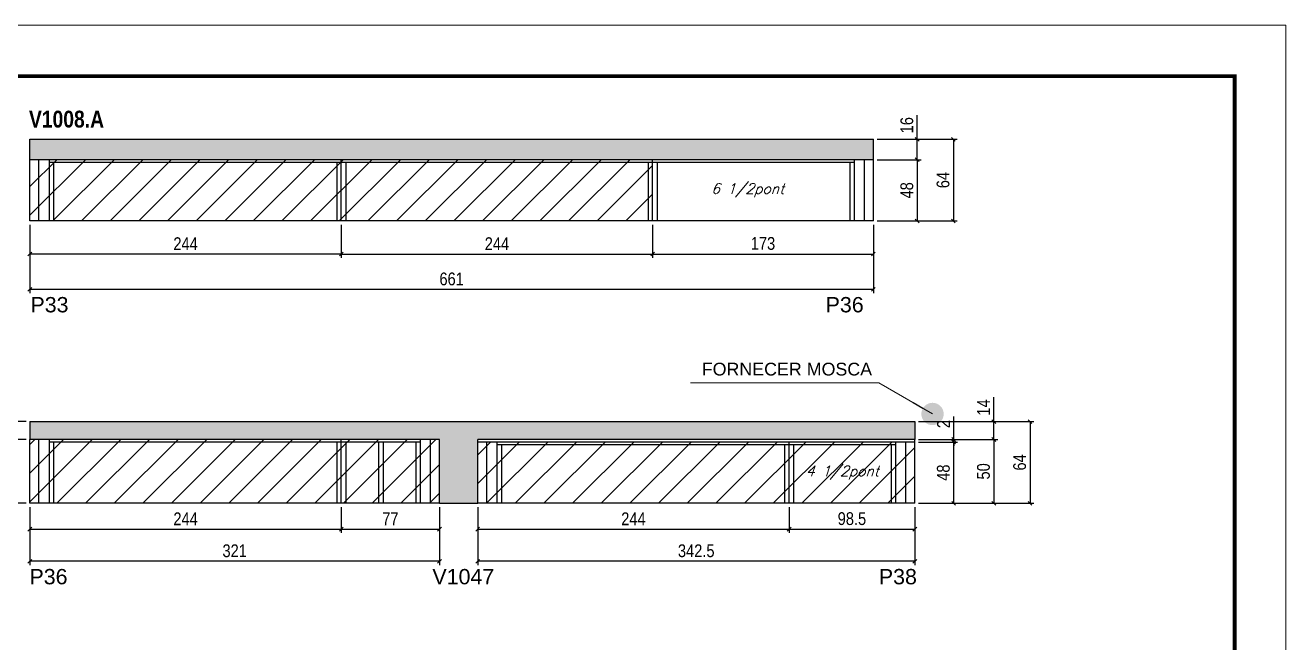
# Model space of a CAD drawing. Extents: x 3309 to 9563, y -2522 to 14608.
# Drawn here: x 3807 to 4794, y 11827 to 12311 of the extents above; entities that cross this region are included whole.
import ezdxf

# ---------------------------------------------------------------- set-up
doc = ezdxf.new("R2010")
doc.units = 0
doc.linetypes.add('DASHED', pattern=[0.75, 0.5, -0.25])
for name, color, linetype in [('5', 5, 'Continuous'), ('COTA', 241, 'Continuous'), ('NOMENCLATURA', 7, 'Continuous'), ('Painéis', 200, 'Continuous'), ('SARR_2.2x7', 40, 'Continuous'), ('SARR_3.5x7', 81, 'Continuous'), ('texto', 7, 'Continuous')]:
    doc.layers.add(name, color=color, linetype=linetype)
for name, color, linetype, lineweight in [('CARIMBO', 255, 'Continuous', 9), ('Folhas', 255, 'Continuous', 9), ('Hachura', 251, 'Continuous', 9), ('SARRAFO DE PRESSAO', 251, 'DASHED', 9)]:
    doc.layers.add(name, color=color, linetype=linetype, lineweight=lineweight)
doc.styles.add('ARIAL', font='arial.ttf')
doc.styles.add('COTA TECNICA', font='techl___.ttf', dxfattribs={"height": 10})
doc.styles.add('Romans', font='romans.shx')
doc.styles.get("Standard").update_dxf_attribs({"font": 'arial.ttf'})
doc.styles.add('TECNICA', font='techb___.ttf', dxfattribs={"height": 10})
doc.dimstyles.new('3x', dxfattribs={"dimtxt": 10, "dimasz": 5, "dimexe": 7, "dimexo": 5, "dimgap": 4, "dimtad": 1, "dimdec": 4, "dimlfac": 0.333333, "dimdsep": 46, "dimtxsty": 'Standard', "dimblk": 'DOT', "dimcen": 0.09, "dimclrd": 1, "dimclre": 1, "dimclrt": 2, "dimadec": 0, "dimazin": 2, "dimtfac": 1, "dimtdec": 4, "dimtmove": 0, "dimatfit": 3, "dimldrblk": 'DOT', "dimfxl": 1, "dimtolj": 1, "dimtzin": 0, "dimlwd": 9, "dimlwe": 9, "dimarcsym": 0})
doc.dimstyles.new('PAINEL', dxfattribs={"dimtxt": 10, "dimasz": 3, "dimexe": 3, "dimexo": 3, "dimgap": 3, "dimtad": 1, "dimdec": 1, "dimzin": 12, "dimdsep": 46, "dimtxsty": 'COTA TECNICA', "dimblk1": 'OBLIQUE', "dimblk2": 'OBLIQUE', "dimsah": 1, "dimcen": 0.9, "dimclrd": 4, "dimclre": 4, "dimclrt": 240, "dimadec": 1, "dimazin": 3, "dimtfac": 1, "dimtdec": 1, "dimtmove": 0, "dimatfit": 3, "dimfxl": 1, "dimtolj": 1, "dimtzin": 12, "dimarcsym": 0})

# ---------------------------------------------------------------- blocks, each defined once
blk = doc.blocks.new('9999999999')
at = {"layer": 'Folhas'}
blk.add_lwpolyline([(98138.98, 34190.21), (99623.98, 34190.21), (99623.98, 35240.21), (98138.98, 35240.21)], close=True, dxfattribs=at)
at = {"layer": 'Folhas', "color": 30, "const_width": 3}
blk.add_lwpolyline([(98213.98, 34230.21), (99583.98, 34230.21), (99583.98, 35200.21), (98213.98, 35200.21)], close=True, dxfattribs=at)
blk = doc.blocks.new('_Oblique')
at = {"color": 0, "linetype": 'ByBlock', "lineweight": -2}
blk.add_line((-0.5, -0.5), (0.5, 0.5), dxfattribs=at)
blk = doc.blocks.new('*D123')
at = {"layer": 'COTA', "color": 4, "linetype": 'ByBlock', "lineweight": -2, "transparency": 16777216}
for p, q in [((3810.19, 12154.32), (3810.19, 12128.41)), ((4054.19, 12154.32), (4054.19, 12128.41)), ((4054.19, 12131.41), (3810.19, 12131.41))]:
    blk.add_line(p, q, dxfattribs=at)
at = {"layer": 'Defpoints', "color": 0, "linetype": 'ByBlock', "transparency": 16777216}
for p in [(3810.19, 12157.32), (4054.19, 12157.32), (3810.19, 12131.41)]:
    blk.add_point(p, dxfattribs=at)
at = {"layer": 'COTA', "color": 4, "linetype": 'ByBlock', "lineweight": -2, "transparency": 16777216, "xscale": 3, "yscale": 3, "zscale": 3, "rotation": 180}
blk.add_blockref('_Oblique', (3810.19, 12131.41), dxfattribs=at)
at = {"layer": 'COTA', "color": 4, "linetype": 'ByBlock', "lineweight": -2, "transparency": 16777216, "xscale": 3, "yscale": 3, "zscale": 3}
blk.add_blockref('_Oblique', (4054.19, 12131.41), dxfattribs=at)
at = {"layer": 'COTA', "color": 240, "linetype": 'ByBlock', "transparency": 16777216, "insert": (3932.19, 12139.48), "char_height": 10, "attachment_point": 5, "style": 'COTA TECNICA'}
blk.add_mtext('\\A1;244', dxfattribs=at)
blk = doc.blocks.new('*D139')
at = {"layer": 'COTA', "color": 4, "linetype": 'ByBlock', "lineweight": -2, "transparency": 16777216}
for p, q in [((3810.19, 12154.32), (3810.19, 12100.7)), ((4471.19, 12154.32), (4471.19, 12100.7)), ((4471.19, 12103.7), (3810.19, 12103.7))]:
    blk.add_line(p, q, dxfattribs=at)
at = {"layer": 'Defpoints', "color": 0, "linetype": 'ByBlock', "transparency": 16777216}
for p in [(3810.19, 12157.32), (4471.19, 12157.32), (3810.19, 12103.7)]:
    blk.add_point(p, dxfattribs=at)
at = {"layer": 'COTA', "color": 4, "linetype": 'ByBlock', "lineweight": -2, "transparency": 16777216, "xscale": 3, "yscale": 3, "zscale": 3, "rotation": 180}
blk.add_blockref('_Oblique', (3810.19, 12103.7), dxfattribs=at)
at = {"layer": 'COTA', "color": 4, "linetype": 'ByBlock', "lineweight": -2, "transparency": 16777216, "xscale": 3, "yscale": 3, "zscale": 3}
blk.add_blockref('_Oblique', (4471.19, 12103.7), dxfattribs=at)
at = {"layer": 'COTA', "color": 240, "linetype": 'ByBlock', "transparency": 16777216, "insert": (4140.69, 12111.8), "char_height": 10, "attachment_point": 5, "style": 'COTA TECNICA'}
blk.add_mtext('\\A1;661', dxfattribs=at)
blk = doc.blocks.new('*D124')
at = {"layer": 'COTA', "color": 4, "lineweight": -2, "transparency": 16777216}
for p, q in [((4054.19, 12154.32), (4054.19, 12128.41)), ((4298.19, 12154.32), (4298.19, 12128.41)), ((4054.19, 12131.41), (4298.19, 12131.41))]:
    blk.add_line(p, q, dxfattribs=at)
at = {"layer": 'Defpoints', "color": 0, "transparency": 16777216}
for p in [(4054.19, 12157.32, 0), (4298.19, 12157.32, 0), (4298.19, 12131.41)]:
    blk.add_point(p, dxfattribs=at)
at = {"layer": 'COTA', "color": 4, "lineweight": -2, "transparency": 16777216, "xscale": 3, "yscale": 3, "zscale": 3, "rotation": 180}
blk.add_blockref('_Oblique', (4054.19, 12131.41), dxfattribs=at)
at = {"layer": 'COTA', "color": 4, "lineweight": -2, "transparency": 16777216, "xscale": 3, "yscale": 3, "zscale": 3}
blk.add_blockref('_Oblique', (4298.19, 12131.41), dxfattribs=at)
at = {"layer": 'COTA', "color": 240, "transparency": 16777216, "insert": (4176.19, 12139.48), "char_height": 10, "attachment_point": 5, "style": 'COTA TECNICA'}
blk.add_mtext('\\A1;244', dxfattribs=at)
blk = doc.blocks.new('*D125')
at = {"layer": 'COTA', "color": 4, "lineweight": -2, "transparency": 16777216}
for p, q in [((4474.19, 12221.32), (4536.91, 12221.32)), ((4533.91, 12221.32), (4533.91, 12157.32)), ((4474.19, 12157.32), (4536.91, 12157.32))]:
    blk.add_line(p, q, dxfattribs=at)
at = {"layer": 'Defpoints', "color": 0, "transparency": 16777216}
for p in [(4471.19, 12221.32, 0), (4471.19, 12157.32, 0), (4533.91, 12157.32)]:
    blk.add_point(p, dxfattribs=at)
at = {"layer": 'COTA', "color": 4, "lineweight": -2, "transparency": 16777216, "xscale": 3, "yscale": 3, "zscale": 3}
for p, rotation in [((4533.91, 12221.32), 90), ((4533.91, 12157.32), 270)]:
    blk.add_blockref('_Oblique', p, dxfattribs=dict(at, rotation=rotation))
at = {"layer": 'COTA', "color": 240, "transparency": 16777216, "insert": (4525.81, 12189.32), "char_height": 10, "attachment_point": 5, "rotation": 90, "style": 'COTA TECNICA'}
blk.add_mtext('\\A1;64', dxfattribs=at)
blk = doc.blocks.new('*D140')
at = {"layer": 'COTA', "color": 4, "lineweight": -2, "transparency": 16777216}
for p, q in [((4298.19, 12154.32), (4298.19, 12128.41)), ((4471.19, 12154.32), (4471.19, 12128.41)), ((4298.19, 12131.41), (4471.19, 12131.41))]:
    blk.add_line(p, q, dxfattribs=at)
at = {"layer": 'Defpoints', "color": 0, "transparency": 16777216}
for p in [(4298.19, 12157.32, 0), (4471.19, 12157.32, 0), (4471.19, 12131.41)]:
    blk.add_point(p, dxfattribs=at)
at = {"layer": 'COTA', "color": 4, "lineweight": -2, "transparency": 16777216, "xscale": 3, "yscale": 3, "zscale": 3, "rotation": 180}
blk.add_blockref('_Oblique', (4298.19, 12131.41), dxfattribs=at)
at = {"layer": 'COTA', "color": 4, "lineweight": -2, "transparency": 16777216, "xscale": 3, "yscale": 3, "zscale": 3}
blk.add_blockref('_Oblique', (4471.19, 12131.41), dxfattribs=at)
at = {"layer": 'COTA', "color": 240, "transparency": 16777216, "insert": (4384.69, 12139.63), "char_height": 10, "attachment_point": 5, "style": 'COTA TECNICA'}
blk.add_mtext('\\A1;173', dxfattribs=at)
blk = doc.blocks.new('*D141')
at = {"layer": 'COTA', "color": 4, "lineweight": -2, "transparency": 16777216}
for p, q in [((4474.19, 12205.32), (4508.55, 12205.32)), ((4505.55, 12205.32), (4505.55, 12157.32)), ((4474.19, 12157.32), (4508.55, 12157.32))]:
    blk.add_line(p, q, dxfattribs=at)
at = {"layer": 'Defpoints', "color": 0, "transparency": 16777216}
for p in [(4471.19, 12205.32, 0), (4471.19, 12157.32, 0), (4505.55, 12157.32)]:
    blk.add_point(p, dxfattribs=at)
at = {"layer": 'COTA', "color": 4, "lineweight": -2, "transparency": 16777216, "xscale": 3, "yscale": 3, "zscale": 3}
for p, rotation in [((4505.55, 12205.32), 90), ((4505.55, 12157.32), 270)]:
    blk.add_blockref('_Oblique', p, dxfattribs=dict(at, rotation=rotation))
at = {"layer": 'COTA', "color": 240, "transparency": 16777216, "insert": (4497.45, 12181.32), "char_height": 10, "attachment_point": 5, "rotation": 90, "style": 'COTA TECNICA'}
blk.add_mtext('\\A1;48', dxfattribs=at)
blk = doc.blocks.new('*D142')
at = {"layer": 'COTA', "color": 4, "lineweight": -2, "transparency": 16777216}
for p, q in [((4505.55, 12221.32), (4505.55, 12240.34)), ((4474.19, 12221.32), (4508.55, 12221.32)), ((4505.55, 12205.32), (4505.55, 12221.32)), ((4474.19, 12205.32), (4508.55, 12205.32))]:
    blk.add_line(p, q, dxfattribs=at)
at = {"layer": 'Defpoints', "color": 0, "transparency": 16777216}
for p in [(4471.19, 12221.32, 0), (4505.55, 12221.32), (4471.19, 12205.32, 0)]:
    blk.add_point(p, dxfattribs=at)
at = {"layer": 'COTA', "color": 4, "lineweight": -2, "transparency": 16777216, "xscale": 3, "yscale": 3, "zscale": 3}
for p, rotation in [((4505.55, 12221.32), 90), ((4505.55, 12205.32), 270)]:
    blk.add_blockref('_Oblique', p, dxfattribs=dict(at, rotation=rotation))
at = {"layer": 'COTA', "color": 240, "transparency": 16777216, "insert": (4497.45, 12232.33), "char_height": 10, "attachment_point": 5, "rotation": 90, "style": 'COTA TECNICA'}
blk.add_mtext('\\A1;16', dxfattribs=at)
blk = doc.blocks.new('*D143')
at = {"layer": 'COTA', "color": 4, "linetype": 'ByBlock', "lineweight": -2, "transparency": 16777216}
for p, q in [((3810.19, 11933.06), (3810.19, 11887.57)), ((4131.15, 11933.06), (4131.15, 11887.57)), ((4131.15, 11890.57), (3810.19, 11890.57))]:
    blk.add_line(p, q, dxfattribs=at)
at = {"layer": 'Defpoints', "color": 0, "linetype": 'ByBlock', "transparency": 16777216}
for p in [(3810.19, 11936.06), (4131.15, 11936.06), (3810.19, 11890.57)]:
    blk.add_point(p, dxfattribs=at)
at = {"layer": 'COTA', "color": 4, "linetype": 'ByBlock', "lineweight": -2, "transparency": 16777216, "xscale": 3, "yscale": 3, "zscale": 3, "rotation": 180}
blk.add_blockref('_Oblique', (3810.19, 11890.57), dxfattribs=at)
at = {"layer": 'COTA', "color": 4, "linetype": 'ByBlock', "lineweight": -2, "transparency": 16777216, "xscale": 3, "yscale": 3, "zscale": 3}
blk.add_blockref('_Oblique', (4131.15, 11890.57), dxfattribs=at)
at = {"layer": 'COTA', "color": 240, "linetype": 'ByBlock', "transparency": 16777216, "insert": (3970.67, 11898.79), "char_height": 10, "attachment_point": 5, "style": 'COTA TECNICA'}
blk.add_mtext('\\A1;321', dxfattribs=at)
blk = doc.blocks.new('*D144')
at = {"layer": 'COTA', "color": 4, "lineweight": -2, "transparency": 16777216}
for p, q in [((3810.19, 11933.06), (3810.19, 11912.82)), ((4054.19, 11933.06), (4054.19, 11912.82)), ((3810.19, 11915.82), (4054.19, 11915.82))]:
    blk.add_line(p, q, dxfattribs=at)
at = {"layer": 'Defpoints', "color": 0, "transparency": 16777216}
for p in [(3810.19, 11936.06), (4054.19, 11936.06), (4054.19, 11915.82)]:
    blk.add_point(p, dxfattribs=at)
at = {"layer": 'COTA', "color": 4, "lineweight": -2, "transparency": 16777216, "xscale": 3, "yscale": 3, "zscale": 3, "rotation": 180}
blk.add_blockref('_Oblique', (3810.19, 11915.82), dxfattribs=at)
at = {"layer": 'COTA', "color": 4, "lineweight": -2, "transparency": 16777216, "xscale": 3, "yscale": 3, "zscale": 3}
blk.add_blockref('_Oblique', (4054.19, 11915.82), dxfattribs=at)
at = {"layer": 'COTA', "color": 240, "transparency": 16777216, "insert": (3932.19, 11923.89), "char_height": 10, "attachment_point": 5, "style": 'COTA TECNICA'}
blk.add_mtext('\\A1;244', dxfattribs=at)
blk = doc.blocks.new('*D145')
at = {"layer": 'COTA', "color": 4, "lineweight": -2, "transparency": 16777216}
for p, q in [((4054.19, 11933.06), (4054.19, 11912.82)), ((4131.15, 11933.06), (4131.15, 11912.82)), ((4054.19, 11915.82), (4131.15, 11915.82))]:
    blk.add_line(p, q, dxfattribs=at)
at = {"layer": 'Defpoints', "color": 0, "transparency": 16777216}
for p in [(4054.19, 11936.06), (4131.15, 11936.06), (4131.15, 11915.82)]:
    blk.add_point(p, dxfattribs=at)
at = {"layer": 'COTA', "color": 4, "lineweight": -2, "transparency": 16777216, "xscale": 3, "yscale": 3, "zscale": 3, "rotation": 180}
blk.add_blockref('_Oblique', (4054.19, 11915.82), dxfattribs=at)
at = {"layer": 'COTA', "color": 4, "lineweight": -2, "transparency": 16777216, "xscale": 3, "yscale": 3, "zscale": 3}
blk.add_blockref('_Oblique', (4131.15, 11915.82), dxfattribs=at)
at = {"layer": 'COTA', "color": 240, "transparency": 16777216, "insert": (4092.67, 11923.89), "char_height": 10, "attachment_point": 5, "style": 'COTA TECNICA'}
blk.add_mtext('\\A1;77', dxfattribs=at)
blk = doc.blocks.new('*D146')
at = {"layer": 'COTA', "color": 4, "linetype": 'ByBlock', "lineweight": -2, "transparency": 16777216}
for p, q in [((4161.15, 11933.06), (4161.15, 11887.57)), ((4503.62, 11933.06), (4503.62, 11887.57)), ((4503.62, 11890.57), (4161.15, 11890.57))]:
    blk.add_line(p, q, dxfattribs=at)
at = {"layer": 'Defpoints', "color": 0, "linetype": 'ByBlock', "transparency": 16777216}
for p in [(4161.15, 11936.06), (4503.62, 11936.06), (4161.15, 11890.57)]:
    blk.add_point(p, dxfattribs=at)
at = {"layer": 'COTA', "color": 4, "linetype": 'ByBlock', "lineweight": -2, "transparency": 16777216, "xscale": 3, "yscale": 3, "zscale": 3, "rotation": 180}
blk.add_blockref('_Oblique', (4161.15, 11890.57), dxfattribs=at)
at = {"layer": 'COTA', "color": 4, "linetype": 'ByBlock', "lineweight": -2, "transparency": 16777216, "xscale": 3, "yscale": 3, "zscale": 3}
blk.add_blockref('_Oblique', (4503.62, 11890.57), dxfattribs=at)
at = {"layer": 'COTA', "color": 240, "linetype": 'ByBlock', "transparency": 16777216, "insert": (4332.38, 11898.79), "char_height": 10, "attachment_point": 5, "style": 'COTA TECNICA'}
blk.add_mtext('\\A1;342.5', dxfattribs=at)
blk = doc.blocks.new('*D147')
at = {"layer": 'COTA', "color": 4, "lineweight": -2, "transparency": 16777216}
for p, q in [((4161.15, 11933.06), (4161.15, 11912.82)), ((4405.15, 11933.06), (4405.15, 11912.82)), ((4161.15, 11915.82), (4405.15, 11915.82))]:
    blk.add_line(p, q, dxfattribs=at)
at = {"layer": 'Defpoints', "color": 0, "transparency": 16777216}
for p in [(4161.15, 11936.06), (4405.15, 11936.06), (4405.15, 11915.82)]:
    blk.add_point(p, dxfattribs=at)
at = {"layer": 'COTA', "color": 4, "lineweight": -2, "transparency": 16777216, "xscale": 3, "yscale": 3, "zscale": 3, "rotation": 180}
blk.add_blockref('_Oblique', (4161.15, 11915.82), dxfattribs=at)
at = {"layer": 'COTA', "color": 4, "lineweight": -2, "transparency": 16777216, "xscale": 3, "yscale": 3, "zscale": 3}
blk.add_blockref('_Oblique', (4405.15, 11915.82), dxfattribs=at)
at = {"layer": 'COTA', "color": 240, "transparency": 16777216, "insert": (4283.15, 11923.89), "char_height": 10, "attachment_point": 5, "style": 'COTA TECNICA'}
blk.add_mtext('\\A1;244', dxfattribs=at)
blk = doc.blocks.new('*D148')
at = {"layer": 'COTA', "color": 4, "lineweight": -2, "transparency": 16777216}
for p, q in [((4405.15, 11933.06), (4405.15, 11912.82)), ((4503.62, 11933.06), (4503.62, 11912.82)), ((4405.15, 11915.82), (4503.62, 11915.82))]:
    blk.add_line(p, q, dxfattribs=at)
at = {"layer": 'Defpoints', "color": 0, "transparency": 16777216}
for p in [(4405.15, 11936.06), (4503.62, 11936.06), (4503.62, 11915.82)]:
    blk.add_point(p, dxfattribs=at)
at = {"layer": 'COTA', "color": 4, "lineweight": -2, "transparency": 16777216, "xscale": 3, "yscale": 3, "zscale": 3, "rotation": 180}
blk.add_blockref('_Oblique', (4405.15, 11915.82), dxfattribs=at)
at = {"layer": 'COTA', "color": 4, "lineweight": -2, "transparency": 16777216, "xscale": 3, "yscale": 3, "zscale": 3}
blk.add_blockref('_Oblique', (4503.62, 11915.82), dxfattribs=at)
at = {"layer": 'COTA', "color": 240, "transparency": 16777216, "insert": (4454.38, 11923.96), "char_height": 10, "attachment_point": 5, "style": 'COTA TECNICA'}
blk.add_mtext('\\A1;98.5', dxfattribs=at)
blk = doc.blocks.new('*D127')
at = {"layer": 'COTA', "color": 4, "lineweight": -2, "transparency": 16777216}
for p, q in [((4506.62, 12000.06), (4596.95, 12000.06)), ((4593.95, 12000.06), (4593.95, 11936.06)), ((4506.62, 11936.06), (4596.95, 11936.06))]:
    blk.add_line(p, q, dxfattribs=at)
at = {"layer": 'Defpoints', "color": 0, "transparency": 16777216}
for p in [(4503.62, 12000.06, 0), (4503.62, 11936.06, 0), (4593.95, 11936.06)]:
    blk.add_point(p, dxfattribs=at)
at = {"layer": 'COTA', "color": 4, "lineweight": -2, "transparency": 16777216, "xscale": 3, "yscale": 3, "zscale": 3}
for p, rotation in [((4593.95, 12000.06), 90), ((4593.95, 11936.06), 270)]:
    blk.add_blockref('_Oblique', p, dxfattribs=dict(at, rotation=rotation))
at = {"layer": 'COTA', "color": 240, "transparency": 16777216, "insert": (4585.85, 11968.06), "char_height": 10, "attachment_point": 5, "rotation": 90, "style": 'COTA TECNICA'}
blk.add_mtext('\\A1;64', dxfattribs=at)
blk = doc.blocks.new('*D128')
at = {"layer": 'COTA', "color": 4, "lineweight": -2, "transparency": 16777216}
for p, q in [((4506.62, 11986.06), (4568.59, 11986.06)), ((4565.59, 11986.06), (4565.59, 11936.06)), ((4506.62, 11936.06), (4568.59, 11936.06))]:
    blk.add_line(p, q, dxfattribs=at)
at = {"layer": 'Defpoints', "color": 0, "transparency": 16777216}
for p in [(4503.62, 11986.06, 0), (4503.62, 11936.06, 0), (4565.59, 11936.06)]:
    blk.add_point(p, dxfattribs=at)
at = {"layer": 'COTA', "color": 4, "lineweight": -2, "transparency": 16777216, "xscale": 3, "yscale": 3, "zscale": 3}
for p, rotation in [((4565.59, 11986.06), 90), ((4565.59, 11936.06), 270)]:
    blk.add_blockref('_Oblique', p, dxfattribs=dict(at, rotation=rotation))
at = {"layer": 'COTA', "color": 240, "transparency": 16777216, "insert": (4557.48, 11961.06), "char_height": 10, "attachment_point": 5, "rotation": 90, "style": 'COTA TECNICA'}
blk.add_mtext('\\A1;50', dxfattribs=at)
blk = doc.blocks.new('*D129')
at = {"layer": 'COTA', "color": 4, "lineweight": -2, "transparency": 16777216}
for p, q in [((4565.59, 12000.06), (4565.59, 12019.18)), ((4506.62, 12000.06), (4568.59, 12000.06)), ((4565.59, 11986.06), (4565.59, 12000.06)), ((4506.62, 11986.06), (4568.59, 11986.06))]:
    blk.add_line(p, q, dxfattribs=at)
at = {"layer": 'Defpoints', "color": 0, "transparency": 16777216}
for p in [(4503.62, 12000.06, 0), (4565.59, 12000.06), (4503.62, 11986.06, 0)]:
    blk.add_point(p, dxfattribs=at)
at = {"layer": 'COTA', "color": 4, "lineweight": -2, "transparency": 16777216, "xscale": 3, "yscale": 3, "zscale": 3}
for p, rotation in [((4565.59, 12000.06), 90), ((4565.59, 11986.06), 270)]:
    blk.add_blockref('_Oblique', p, dxfattribs=dict(at, rotation=rotation))
at = {"layer": 'COTA', "color": 240, "transparency": 16777216, "insert": (4557.52, 12011.12), "char_height": 10, "attachment_point": 5, "rotation": 90, "style": 'COTA TECNICA'}
blk.add_mtext('\\A1;14', dxfattribs=at)
blk = doc.blocks.new('*D130')
at = {"layer": 'COTA', "color": 4, "lineweight": -2, "transparency": 16777216}
for p, q in [((3807.19, 11986.06), (3790.96, 11986.06)), ((3793.96, 11986.06), (3793.96, 11936.06)), ((3807.19, 11936.06), (3790.96, 11936.06))]:
    blk.add_line(p, q, dxfattribs=at)
at = {"layer": 'Defpoints', "color": 0, "transparency": 16777216}
for p in [(3810.19, 11986.06, 0), (3793.96, 11936.06), (3810.19, 11936.06, 0)]:
    blk.add_point(p, dxfattribs=at)
at = {"layer": 'COTA', "color": 4, "lineweight": -2, "transparency": 16777216, "xscale": 3, "yscale": 3, "zscale": 3}
for p, rotation in [((3793.96, 11986.06), 90), ((3793.96, 11936.06), 270)]:
    blk.add_blockref('_Oblique', p, dxfattribs=dict(at, rotation=rotation))
at = {"layer": 'COTA', "color": 240, "transparency": 16777216, "insert": (3785.85, 11961.06), "char_height": 10, "attachment_point": 5, "rotation": 90, "style": 'COTA TECNICA'}
blk.add_mtext('\\A1;50', dxfattribs=at)
blk = doc.blocks.new('*D131')
at = {"layer": 'COTA', "color": 4, "lineweight": -2, "transparency": 16777216}
for p, q in [((3793.96, 12000.06), (3793.96, 12019.18)), ((3807.19, 12000.06), (3790.96, 12000.06)), ((3793.96, 11986.06), (3793.96, 12000.06)), ((3807.19, 11986.06), (3790.96, 11986.06))]:
    blk.add_line(p, q, dxfattribs=at)
at = {"layer": 'Defpoints', "color": 0, "transparency": 16777216}
for p in [(3793.96, 12000.06), (3810.19, 12000.06, 0), (3810.19, 11986.06, 0)]:
    blk.add_point(p, dxfattribs=at)
at = {"layer": 'COTA', "color": 4, "lineweight": -2, "transparency": 16777216, "xscale": 3, "yscale": 3, "zscale": 3}
for p, rotation in [((3793.96, 12000.06), 90), ((3793.96, 11986.06), 270)]:
    blk.add_blockref('_Oblique', p, dxfattribs=dict(at, rotation=rotation))
at = {"layer": 'COTA', "color": 240, "transparency": 16777216, "insert": (3785.89, 12011.12), "char_height": 10, "attachment_point": 5, "rotation": 90, "style": 'COTA TECNICA'}
blk.add_mtext('\\A1;14', dxfattribs=at)
blk = doc.blocks.new('*D160')
at = {"layer": 'COTA', "color": 4, "lineweight": -2, "transparency": 16777216}
for p, q in [((4506.62, 11984.06), (4537.15, 11984.06)), ((4534.15, 11936.06), (4534.15, 11984.06)), ((4506.62, 11936.06), (4537.15, 11936.06))]:
    blk.add_line(p, q, dxfattribs=at)
at = {"layer": 'Defpoints', "color": 0, "transparency": 16777216}
for p in [(4503.62, 11984.06, 0), (4534.15, 11984.06), (4503.62, 11936.06, 0)]:
    blk.add_point(p, dxfattribs=at)
at = {"layer": 'COTA', "color": 4, "lineweight": -2, "transparency": 16777216, "xscale": 3, "yscale": 3, "zscale": 3}
for p, rotation in [((4534.15, 11984.06), 90), ((4534.15, 11936.06), 270)]:
    blk.add_blockref('_Oblique', p, dxfattribs=dict(at, rotation=rotation))
at = {"layer": 'COTA', "color": 240, "transparency": 16777216, "insert": (4526.05, 11960.06), "char_height": 10, "attachment_point": 5, "rotation": 90, "style": 'COTA TECNICA'}
blk.add_mtext('\\A1;48', dxfattribs=at)
blk = doc.blocks.new('*D161')
at = {"layer": 'COTA', "color": 4, "lineweight": -2, "transparency": 16777216}
for p, q in [((4534.15, 11986.06), (4534.15, 12004.17)), ((4506.62, 11986.06), (4537.15, 11986.06)), ((4506.62, 11984.06), (4537.15, 11984.06)), ((4534.15, 11984.06), (4534.15, 11986.06)), ((4534.15, 11984.06), (4534.15, 11981.06))]:
    blk.add_line(p, q, dxfattribs=at)
at = {"layer": 'Defpoints', "color": 0, "transparency": 16777216}
for p in [(4503.62, 11986.06, 0), (4503.62, 11984.06, 0), (4534.15, 11986.06)]:
    blk.add_point(p, dxfattribs=at)
at = {"layer": 'COTA', "color": 4, "lineweight": -2, "transparency": 16777216, "xscale": 3, "yscale": 3, "zscale": 3}
for p, rotation in [((4534.15, 11986.06), 270), ((4534.15, 11984.06), 90)]:
    blk.add_blockref('_Oblique', p, dxfattribs=dict(at, rotation=rotation))
at = {"layer": 'COTA', "color": 240, "transparency": 16777216, "insert": (4526.15, 11998.12), "char_height": 10, "attachment_point": 5, "rotation": 90, "style": 'COTA TECNICA'}
blk.add_mtext('\\A1;2', dxfattribs=at)
blk = doc.blocks.new('_Dot')
at = {"color": 0, "linetype": 'ByBlock', "lineweight": -2}
blk.add_line((-0.5, 0), (-1, 0), dxfattribs=at)
at = {"color": 0, "linetype": 'ByBlock', "const_width": 0.5}
blk.add_lwpolyline([(-0.25, 0, 1), (0.25, 0, 1)], format="xyb", close=True, dxfattribs=at)

msp = doc.modelspace()

# ---------------------------------------------------------------- hatches: boundary and pattern name
at = {"layer": 'COTA'}
h = msp.add_hatch(dxfattribs=at)
h.set_pattern_fill('AR-CONC', color=256, scale=0.03)
h.set_pattern_definition([(50, (-3116.5494, -1054.6826), (5.4655401, -0.4781726), [0.5715, -6.2865]), (355, (-3116.5494, -1054.6826), (-1.0573026, 5.7317054), [0.4572, -5.0292175]), (100.451445, (-3116.094, -1054.7224), (4.4082374, 5.2535326), [0.4857003, -5.3427073]), (46.1842, (-3116.5494, -1053.1586), (8.1323712, -1.2612698), [0.85725, -9.42975]), (96.63556, (-3115.872, -1053.264), (7.122124, 7.4227837), [0.7285507, -8.0140682]), (351.18415, (-3116.549, -1053.1586), (7.122124, 7.4227837), [0.685799, -7.543792]), (21, (-3115.7874, -1053.5396), (4.5484317, -3.067956), [0.5715, -6.2865]), (326, (-3115.7874, -1053.5396), (1.8540609, 5.525639), [0.4572, -5.0292]), (71.451445, (-3115.4084, -1053.795), (6.4024926, 2.457683), [0.4857003, -5.3426981]), (37.5, (-3116.5494, -1054.6826), (0.0926581, 2.53665117), [0, -4.96824, 0, -5.1054, 0, -5.04825]), (7.5, (-3116.5494, -1054.6826), (2.00458988, 3.00541724), [0, -2.91084, 0, -4.85394, 0, -1.92405]), (327.5, (-3118.2486, -1054.6826), (4.06771786, -0.17186232), [0, -1.905, 0, -5.9436, 0, -7.8867]), (317.5, (-3119.0106, -1054.6826), (4.44387544, 0.7627947), [0, -2.4765, 0, -3.94716, 0, -5.6007])])
h.paths.add_polyline_path([(4471.19, 12205.32), (4471.19, 12221.32), (3810.19, 12221.32), (3810.19, 12205.32)])
h = msp.add_hatch(dxfattribs=at)
h.set_pattern_fill('AR-CONC', color=256, scale=0.03)
h.set_pattern_definition([(50, (0, -23.05), (5.46554, -0.4781726), [0.5715, -6.2865]), (355, (0, -23.05), (-1.0573026, 5.7317054), [0.4572, -5.0292175]), (100.451445, (0.4555, -23.09), (4.4082374, 5.2535326), [0.4857003, -5.3427073]), (46.1842, (0, -21.526), (8.1323712, -1.26127), [0.85725, -9.42975]), (96.63556, (0.678, -21.631), (7.122124, 7.4227837), [0.7285507, -8.014068]), (351.18415, (0, -21.526), (7.122124, 7.422784), [0.685799, -7.543792]), (21, (0.762, -21.907), (4.5484317, -3.067956), [0.5715, -6.2865]), (326, (0.762, -21.907), (1.8540609, 5.525639), [0.4572, -5.0292]), (71.451445, (1.141, -22.1627), (6.4024926, 2.457683), [0.4857003, -5.3426981]), (37.5, (0, -23.05), (0.0926581, 2.53665117), [0, -4.96824, 0, -5.1054, 0, -5.04825]), (7.5, (0, -23.05), (2.0045899, 3.00541724), [0, -2.91084, 0, -4.85394, 0, -1.92405]), (327.5, (-1.6993, -23.05), (4.06771786, -0.17186232), [0, -1.905, 0, -5.9436, 0, -7.8867]), (317.5, (-2.4613, -23.05), (4.4438754, 0.7627947), [0, -2.4765, 0, -3.94716, 0, -5.6007])])
h.paths.add_polyline_path([(4131.15, 11936.06), (4161.15, 11936.06), (4161.15, 11986.06), (4503.62, 11986.06), (4503.62, 12000.06), (3810.19, 12000.06), (3810.19, 11986.06), (4131.15, 11986.06)])
at = {"layer": 'Hachura'}
h = msp.add_hatch(dxfattribs=at)
h.set_pattern_fill('ANSI31', color=256, scale=5)
h.paths.add_polyline_path([(4054.19, 12157.32), (4054.19, 12205.32), (3810.19, 12205.32), (3810.19, 12157.32)])
h.paths.add_polyline_path([(4298.19, 12157.32), (4298.19, 12205.32), (4054.19, 12205.32), (4054.19, 12157.32)])
h = msp.add_hatch(dxfattribs=at)
h.set_pattern_fill('ANSI31', color=256, scale=5)
h.paths.add_polyline_path([(3810.19, 11986.06), (3810.19, 11936.06), (4054.19, 11936.06), (4054.19, 11986.06)])
h.paths.add_polyline_path([(4054.19, 11936.06), (4131.15, 11936.06), (4131.15, 11986.06), (4054.19, 11986.06)])
h.paths.add_polyline_path([(4161.15, 11984.06), (4161.15, 11936.06), (4405.15, 11936.06), (4405.15, 11984.06)])
h.paths.add_polyline_path([(4503.62, 11936.06), (4503.62, 11984.06), (4405.15, 11984.06), (4405.15, 11936.06)])

# ---------------------------------------------------------------- linework, layer by layer
at = {"layer": 'COTA'}
for p, q in [((3810.19, 12205.32, 0), (3810.19, 12221.32, 0)), ((3810.19, 12221.32, 0), (4471.19, 12221.32, 0)), ((4471.19, 12205.32, 0), (4471.19, 12221.32, 0)), ((3810.19, 12000.06, 0), (3810.19, 11986.06, 0)), ((3810.19, 12000.06, 0), (4503.62, 12000.06, 0)), ((4503.62, 12000.06, 0), (4503.62, 11986.06, 0)), ((4131.15, 11936.06, 0), (4161.15, 11936.06, 0))]:
    msp.add_line(p, q, dxfattribs=at)
at = {"layer": 'Painéis', "linetype": 'ByBlock'}
for p, q in [((4471.19, 12205.32, 0), (3810.19, 12205.32, 0)), ((3810.19, 12157.32, 0), (3810.19, 12205.32, 0)), ((4054.19, 12157.32, 0), (4054.19, 12205.32, 0)), ((4298.19, 12157.32, 0), (4298.19, 12205.32, 0)), ((4471.19, 12157.32, 0), (4471.19, 12205.32, 0)), ((4471.19, 12157.32, 0), (3810.19, 12157.32, 0)), ((4131.15, 11986.06, 0), (3810.19, 11986.06, 0)), ((3810.19, 11936.06, 0), (3810.19, 11986.06, 0)), ((4054.19, 11936.06, 0), (4054.19, 11986.06, 0)), ((4131.15, 11936.06, 0), (4131.15, 11986.06, 0)), ((4161.15, 11936.06, 0), (4161.15, 11986.06, 0)), ((4503.62, 11986.06, 0), (4161.15, 11986.06, 0)), ((4503.62, 11984.06, 0), (4161.15, 11984.06, 0)), ((4405.15, 11936.06, 0), (4405.15, 11984.06, 0)), ((4503.62, 11936.06, 0), (4503.62, 11986.06, 0)), ((4131.15, 11936.06, 0), (3810.19, 11936.06, 0)), ((4503.62, 11936.06, 0), (4161.15, 11936.06, 0))]:
    msp.add_line(p, q, dxfattribs=at)
at = {"layer": 'SARR_2.2x7', "linetype": 'Continuous'}
for p, q in [((3817.19, 12157.32, 0), (3817.19, 12205.32, 0)), ((4054.19, 12203.12, 0), (3825.19, 12203.12, 0)), ((4298.19, 12203.12, 0), (4054.19, 12203.12, 0)), ((4456.19, 12203.12, 0), (4298.19, 12203.12, 0)), ((4464.19, 12157.32, 0), (4464.19, 12205.32, 0)), ((3817.19, 11936.06, 0), (3817.19, 11986.06, 0)), ((4054.19, 11983.86, 0), (3825.19, 11983.86, 0)), ((4116.15, 11983.86, 0), (4054.19, 11983.86, 0)), ((4124.15, 11936.06, 0), (4124.15, 11986.06, 0)), ((4168.15, 11936.06, 0), (4168.15, 11984.06, 0)), ((4496.62, 11936.06, 0), (4496.62, 11984.06, 0)), ((4405.15, 11981.86, 0), (4176.15, 11981.86, 0)), ((4488.62, 11981.86, 0), (4405.15, 11981.86, 0))]:
    msp.add_line(p, q, dxfattribs=at)
at = {"layer": 'SARR_3.5x7'}
for p, q in [((3825.19, 12205.32, 0), (3825.19, 12157.32, 0)), ((3828.69, 12203.12, 0), (3828.69, 12157.32, 0)), ((4050.69, 12203.12, 0), (4050.69, 12157.32, 0)), ((4057.69, 12203.12, 0), (4057.69, 12157.32, 0)), ((4294.69, 12203.12, 0), (4294.69, 12157.32, 0)), ((4301.69, 12203.12, 0), (4301.69, 12157.32, 0)), ((4452.69, 12203.12, 0), (4452.69, 12157.32, 0)), ((4456.19, 12205.32, 0), (4456.19, 12157.32, 0)), ((3825.19, 11986.06, 0), (3825.19, 11936.06, 0)), ((3828.69, 11983.86, 0), (3828.69, 11936.06, 0)), ((4050.69, 11983.86, 0), (4050.69, 11936.06, 0)), ((4057.69, 11983.86, 0), (4057.69, 11936.06, 0)), ((4083.47, 11983.86, 0), (4083.47, 11936.06, 0)), ((4086.97, 11983.86, 0), (4086.97, 11936.06, 0)), ((4112.65, 11983.86, 0), (4112.65, 11936.06, 0)), ((4116.15, 11986.06, 0), (4116.15, 11936.06, 0)), ((4176.15, 11984.06, 0), (4176.15, 11936.06, 0)), ((4488.62, 11984.06, 0), (4488.62, 11936.06, 0)), ((4179.65, 11981.86, 0), (4179.65, 11936.06, 0)), ((4401.65, 11981.86, 0), (4401.65, 11936.06, 0)), ((4408.65, 11981.86, 0), (4408.65, 11936.06, 0)), ((4485.12, 11981.86, 0), (4485.12, 11936.06, 0))]:
    msp.add_line(p, q, dxfattribs=at)

# ---------------------------------------------------------------- block references
at = {"layer": 'SARRAFO DE PRESSAO', "color": 6, "linetype": 'ByBlock'}
msp.add_blockref('9999999999', (-94829.61, -22929.5), dxfattribs=at)

# ---------------------------------------------------------------- texts
at = {"layer": '5', "linetype": 'Continuous'}
for s, rotation, p in [('P33', 0.00004, (3810.64, 12085.69, 0)), ('P36', 0.00004, (4433.79, 12085.69, 0)), ('P36', 359.99996, (3809.86, 11872.56, 0)), ('V1047', 359.99996, (4125.62, 11872.56, 0)), ('P38', 359.99996, (4475.46, 11872.56, 0))]:
    msp.add_text(s, height=12, rotation=rotation, dxfattribs=at).set_placement(p)
at = {"layer": 'CARIMBO', "style": 'ARIAL'}
msp.add_text('FORNECER MOSCA', height=10, dxfattribs=at).set_placement((4336.69, 12036.2))
at = {"layer": 'NOMENCLATURA', "style": 'TECNICA'}
msp.add_text('V1008.A', height=13.2, dxfattribs=at).set_placement((3809.47, 12230.51, 0))
at = {"layer": 'texto', "color": 2, "char_height": 8, "attachment_point": 5, "style": 'Romans'}
for s, insert in [('{\\Q19;\\C256;6 1/2pont}', (4372.69, 12181.32, 0)), ('{\\Q19;\\C256;4 1/2pont}', (4446.88, 11960.06, 0))]:
    msp.add_mtext(s, dxfattribs=dict(at, insert=insert))

# ---------------------------------------------------------------- dimensions: what is measured, and where the dimension line sits
at = {"layer": 'COTA'}
for base, p1, p2, picture, middle in [((4505.55, 12221.32), (4471.19, 12205.32, 0), (4471.19, 12221.32, 0), '*D142', (4497.45, 12232.33)), ((4533.91, 12157.32), (4471.19, 12221.32, 0), (4471.19, 12157.32, 0), '*D125', (4525.81, 12189.32)), ((4505.55, 12157.32), (4471.19, 12205.32, 0), (4471.19, 12157.32, 0), '*D141', (4497.45, 12181.32)), ((3793.96, 12000.06), (3810.19, 11986.06, 0), (3810.19, 12000.06, 0), '*D131', (3785.89, 12011.12)), ((4565.59, 12000.06), (4503.62, 11986.06, 0), (4503.62, 12000.06, 0), '*D129', (4557.52, 12011.12)), ((4534.15, 11986.06), (4503.62, 11984.06, 0), (4503.62, 11986.06, 0), '*D161', (4526.15, 11998.12)), ((4593.95, 11936.06), (4503.62, 12000.06, 0), (4503.62, 11936.06, 0), '*D127', (4585.85, 11968.06)), ((3793.96, 11936.06), (3810.19, 11986.06, 0), (3810.19, 11936.06, 0), '*D130', (3785.85, 11961.06)), ((4565.59, 11936.06), (4503.62, 11986.06, 0), (4503.62, 11936.06, 0), '*D128', (4557.48, 11961.06)), ((4534.15, 11984.06), (4503.62, 11936.06, 0), (4503.62, 11984.06, 0), '*D160', (4526.05, 11960.06))]:
    dim = msp.add_linear_dim(base=base, p1=p1, p2=p2, angle=90, dimstyle='PAINEL', dxfattribs=at)
    dim.commit()
    dim.dimension.update_dxf_attribs({"geometry": picture, "text_midpoint": middle})
at = {"layer": 'COTA', "linetype": 'ByBlock'}
dim = msp.add_linear_dim(base=(3810.19, 12131.41, 0), p1=(4054.19, 12157.32, 0), p2=(3810.19, 12157.32, 0), angle=180, dimstyle='PAINEL', override={"dimtmove": 1}, dxfattribs=at)
dim.commit()
dim.dimension.update_dxf_attribs({"geometry": '*D123', "text_midpoint": (3932.19, 12139.48, 0)})
for base, p1, p2, picture, middle in [((3810.19, 12103.7, 0), (4471.19, 12157.32, 0), (3810.19, 12157.32, 0), '*D139', (4140.69, 12111.8, 0)), ((3810.19, 11890.57, 0), (4131.15, 11936.06, 0), (3810.19, 11936.06, 0), '*D143', (3970.67, 11898.79, 0)), ((4161.15, 11890.57, 0), (4503.62, 11936.06, 0), (4161.15, 11936.06, 0), '*D146', (4332.38, 11898.79, 0))]:
    dim = msp.add_linear_dim(base=base, p1=p1, p2=p2, angle=180, dimstyle='PAINEL', dxfattribs=at)
    dim.commit()
    dim.dimension.update_dxf_attribs({"geometry": picture, "text_midpoint": middle})
at = {"layer": 'COTA'}
for base, p1, p2, picture, middle in [((4298.19, 12131.41), (4054.19, 12157.32, 0), (4298.19, 12157.32, 0), '*D124', (4176.19, 12139.48)), ((4471.19, 12131.41), (4298.19, 12157.32, 0), (4471.19, 12157.32, 0), '*D140', (4384.69, 12139.63)), ((4054.19, 11915.82, 0), (3810.19, 11936.06, 0), (4054.19, 11936.06, 0), '*D144', (3932.19, 11923.89, 0)), ((4405.15, 11915.82, 0), (4161.15, 11936.06, 0), (4405.15, 11936.06, 0), '*D147', (4283.15, 11923.89, 0))]:
    dim = msp.add_linear_dim(base=base, p1=p1, p2=p2, dimstyle='PAINEL', dxfattribs=at)
    dim.commit()
    dim.dimension.update_dxf_attribs({"geometry": picture, "text_midpoint": middle})
for base, p1, p2, picture, middle in [((4131.15, 11915.82, 0), (4054.19, 11936.06, 0), (4131.15, 11936.06, 0), '*D145', (4092.67, 11923.89, 0)), ((4503.62, 11915.82, 0), (4405.15, 11936.06, 0), (4503.62, 11936.06, 0), '*D148', (4454.38, 11923.96, 0))]:
    dim = msp.add_linear_dim(base=base, p1=p1, p2=p2, dimstyle='PAINEL', override={"dimtmove": 1}, dxfattribs=at)
    dim.commit()
    dim.dimension.update_dxf_attribs({"geometry": picture, "text_midpoint": middle})

# ---------------------------------------------------------------- leaders
at = {"layer": 'Hachura'}
msp.add_leader([(4517.54, 12006.04), (4475.43, 12030.47), (4327.98, 12030.47)], dimstyle='3x', override={"dimasz": 17.5, "dimgap": 4, "dimtad": 0}, dxfattribs=at)

doc.saveas('drawing.dxf')
